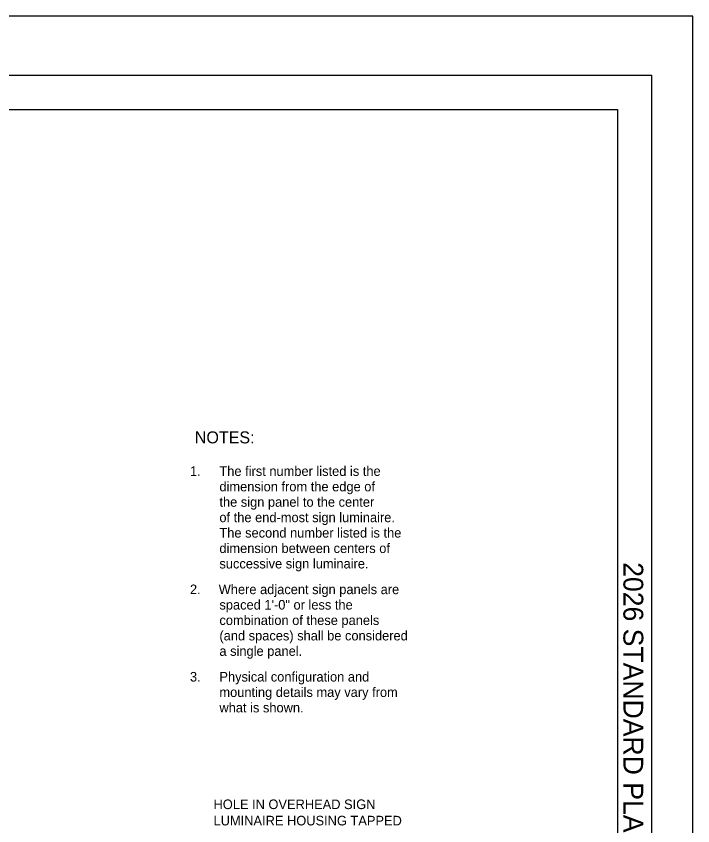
# Model space of a CAD drawing. Extents: x -894 to 866, y -472 to 714.
# Drawn here: x 373 to 866, y 123 to 714 of the extents above; entities that cross this region are included whole.
import ezdxf

# ---------------------------------------------------------------- set-up
doc = ezdxf.new("R2010")
doc.units = 0
for name, color, linetype in [('border_PLOTTING-ELEMENTS', 7, 'Continuous'), ('border_rw_22x34_Cut_Lines', 7, 'Continuous'), ('border_SHEET', 7, 'Continuous'), ('border_WITHIN-BORDER-anno', 7, 'Continuous'), ('es_DETAIL-anno', 7, 'Continuous')]:
    doc.layers.add(name, color=color, linetype=linetype)

msp = doc.modelspace()

# ---------------------------------------------------------------- linework, layer by layer
at = {"layer": 'border_PLOTTING-ELEMENTS'}
for points in [[(-894.04, -472.44), (865.96, -472.44), (865.96, 713.56), (-894.04, 713.56)], [(-864.04, 670.56), (835.96, 670.56), (835.96, -429.44), (-864.04, -429.44)]]:
    msp.add_lwpolyline(points, close=True, dxfattribs=at)
at = {"layer": 'border_rw_22x34_Cut_Lines'}
msp.add_lwpolyline([(-864.04, 670.56), (835.96, 670.56), (835.96, -429.44), (-864.04, -429.44)], close=True, dxfattribs=at)
at = {"layer": 'border_SHEET'}
for p, q in [((-814.04, 645.56), (810.96, 645.56)), ((810.96, 645.56), (810.96, -404.44))]:
    msp.add_line(p, q, dxfattribs=at)

# ---------------------------------------------------------------- texts
at = {"layer": 'border_WITHIN-BORDER-anno'}
msp.add_text('2026 STANDARD PLAN ES-15A', height=14.5, rotation=270, dxfattribs=at).set_placement((815.33, 315.29))
at = {"layer": 'es_DETAIL-anno'}
for s, height, p in [('NOTES:', 8.75, (502.83, 401.94)), ('1.', 7, (499.28, 378.21)), ('The first number listed is the', 7, (520.76, 378.21)), ('dimension from the edge of', 7, (520.76, 366.96)), ('the sign panel to the center', 7, (520.76, 355.71)), ('of the end-most sign luminaire.', 7, (520.76, 344.46)), ('The second number listed is the', 7, (520.76, 333.21)), ('dimension between centers of', 7, (520.76, 321.96)), ('successive sign luminaire.', 7, (520.76, 310.71)), ('2.', 7, (499.28, 291.96)), ('Where adjacent sign panels are', 7, (520.23, 291.96)), ('spaced 1\'-0" or less the', 7, (520.76, 280.71)), ('combination of these panels', 7, (520.76, 269.46)), ('(and spaces) shall be considered', 7, (520.76, 258.21)), ('a single panel.', 7, (520.76, 246.96)), ('3.', 7, (499.28, 228.21)), ('Physical configuration and', 7, (520.76, 228.21)), ('mounting details may vary from', 7, (520.76, 216.96)), ('what is shown.', 7, (520.76, 205.71)), ('HOLE IN OVERHEAD SIGN', 7, (516.48, 135.16)), ('LUMINAIRE HOUSING TAPPED', 7, (516.48, 123.26))]:
    msp.add_text(s, height=height, dxfattribs=at).set_placement(p)

doc.saveas('drawing.dxf')
